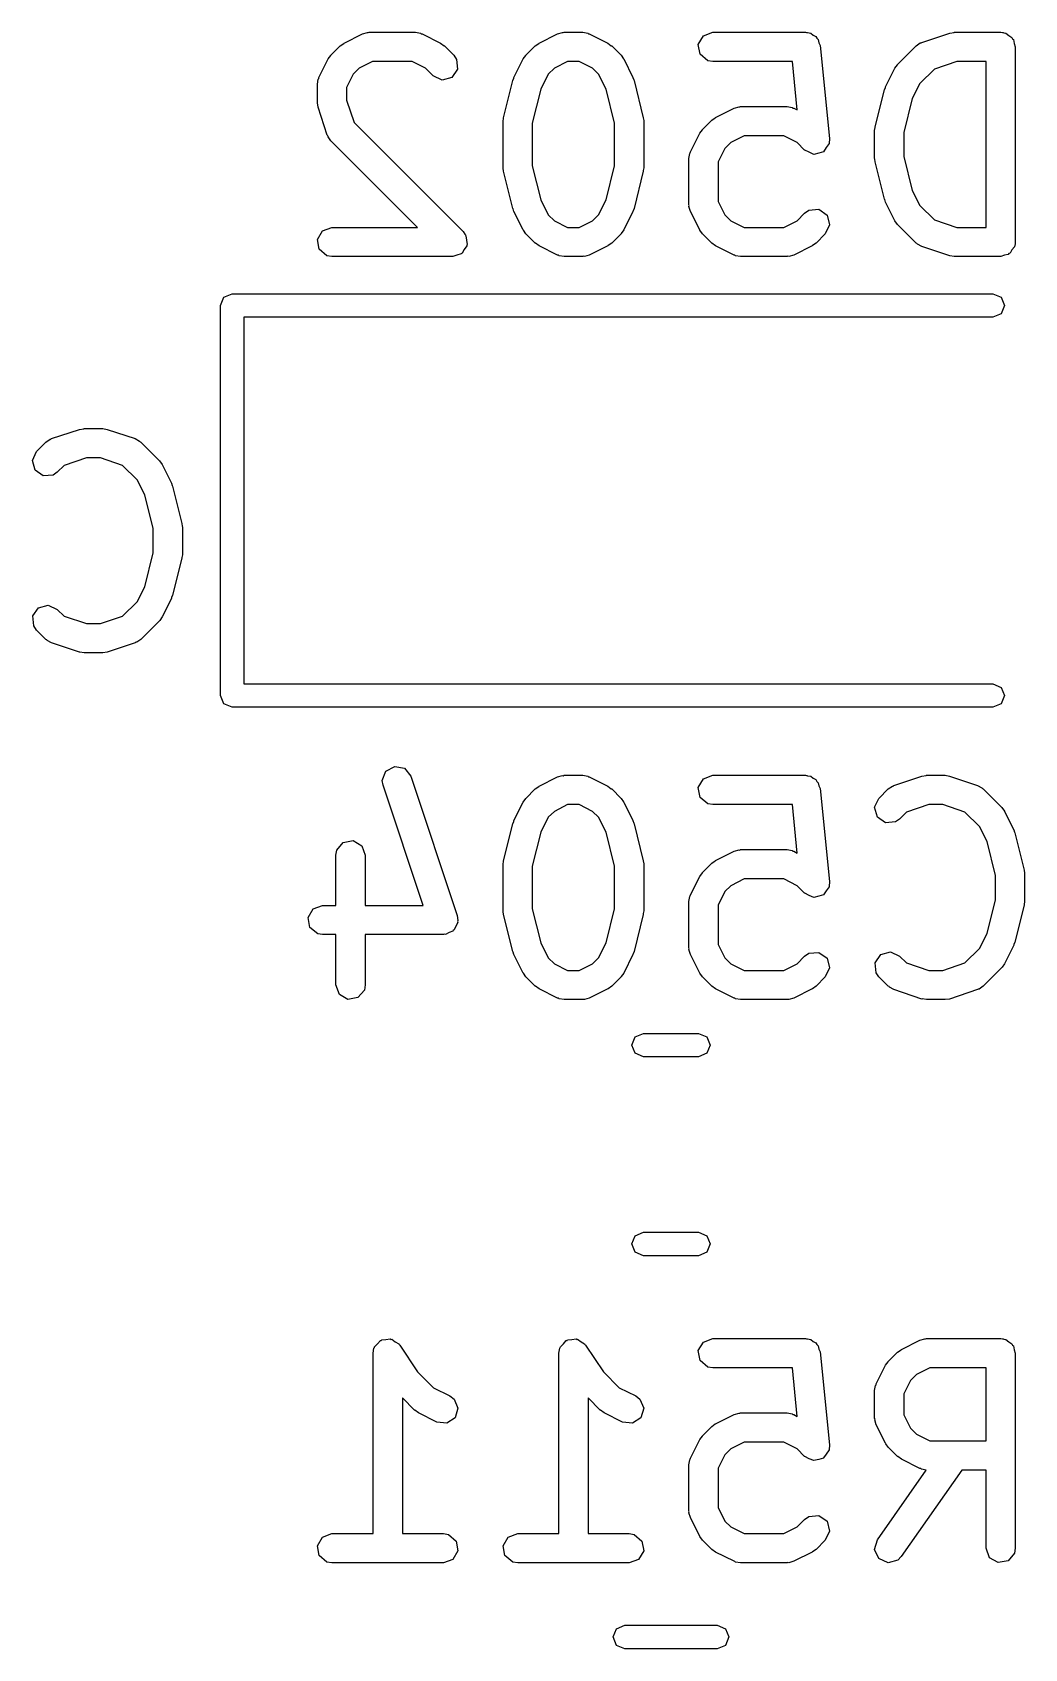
# Model space of a CAD drawing. Extents: x 109 to 192, y -153 to -42.
# Drawn here: x 146.84 to 151.93, y -105.96 to -97.68 of the extents above; entities that cross this region are included whole.
import ezdxf

# ---------------------------------------------------------------- set-up
doc = ezdxf.new("R2010")
doc.units = 0
doc.layers.add('BLACK', color=7, linetype='CONTINUOUS')

msp = doc.modelspace()

# ---------------------------------------------------------------- linework, layer by layer
at = {"layer": 'BLACK', "linetype": 'CONTINUOUS'}
for p, q in [((148.438, -97.7309), (148.533, -97.6833)), ((148.533, -97.6833), (148.558, -97.6759)), ((148.558, -97.6759), (148.562, -97.6769)), ((148.562, -97.6769), (148.566, -97.6754)), ((148.566, -97.6754), (148.804, -97.6754)), ((148.804, -97.6754), (148.83, -97.6799)), ((148.83, -97.6799), (148.834, -97.6828)), ((148.834, -97.6828), (148.838, -97.6833)), ((148.838, -97.6833), (148.933, -97.7309)), ((149.438, -97.7309), (149.533, -97.6833)), ((149.533, -97.6833), (149.558, -97.6759)), ((149.558, -97.6759), (149.562, -97.6769)), ((149.562, -97.6769), (149.566, -97.6754)), ((149.566, -97.6754), (149.662, -97.6754)), ((149.662, -97.6754), (149.687, -97.6799)), ((149.687, -97.6799), (149.691, -97.6828)), ((149.691, -97.6828), (149.695, -97.6833)), ((149.695, -97.6833), (149.79, -97.7309)), ((150.254, -97.7374), (150.28, -97.6929)), ((150.28, -97.6929), (150.328, -97.6754)), ((150.328, -97.6754), (150.804, -97.6754)), ((150.804, -97.6754), (150.808, -97.6761)), ((150.808, -97.6761), (150.81, -97.6756)), ((150.81, -97.6756), (150.813, -97.6769)), ((150.813, -97.6769), (150.83, -97.6799)), ((150.83, -97.6799), (150.842, -97.6901)), ((150.842, -97.6901), (150.857, -97.6967)), ((150.857, -97.6967), (150.861, -97.7061)), ((150.861, -97.7061), (150.869, -97.7129)), ((151.4, -97.7268), (151.543, -97.6792)), ((151.543, -97.6792), (151.565, -97.6759)), ((151.565, -97.6759), (151.566, -97.6754)), ((151.566, -97.6754), (151.804, -97.6754)), ((151.804, -97.6754), (151.814, -97.6771)), ((151.814, -97.6771), (151.817, -97.6765)), ((151.817, -97.6765), (151.82, -97.6782)), ((151.82, -97.6782), (151.83, -97.6799)), ((151.83, -97.6799), (151.845, -97.6924)), ((151.845, -97.6924), (151.862, -97.7022)), ((151.862, -97.7022), (151.864, -97.7085)), ((151.864, -97.7085), (151.869, -97.7129)), ((148.37, -97.7926), (148.418, -97.745)), ((148.37, -97.7941), (148.37, -97.7926)), ((148.418, -97.745), (148.436, -97.7321)), ((148.436, -97.7321), (148.438, -97.7309)), ((148.933, -97.7309), (148.951, -97.7443)), ((148.951, -97.7443), (148.953, -97.745)), ((148.953, -97.745), (149, -97.7926)), ((149, -97.7926), (149.015, -97.8139)), ((149.37, -97.7926), (149.418, -97.745)), ((149.37, -97.7941), (149.37, -97.7926)), ((149.418, -97.745), (149.436, -97.7321)), ((149.436, -97.7321), (149.438, -97.7309)), ((149.79, -97.7309), (149.808, -97.7443)), ((149.808, -97.7443), (149.81, -97.745)), ((149.81, -97.745), (149.858, -97.7926)), ((149.858, -97.7926), (149.87, -97.811)), ((150.263, -97.7879), (150.254, -97.7374)), ((150.303, -97.8209), (150.263, -97.7879)), ((150.869, -97.7129), (150.872, -97.7286)), ((150.872, -97.7286), (150.879, -97.7429)), ((150.879, -97.7429), (150.927, -98.2191)), ((151.275, -97.8402), (151.37, -97.745)), ((151.37, -97.745), (151.392, -97.73)), ((151.392, -97.73), (151.396, -97.7296)), ((151.396, -97.7296), (151.4, -97.7268)), ((151.869, -97.7129), (151.873, -97.7321)), ((151.873, -97.7321), (151.879, -97.7504)), ((151.879, -97.7504), (151.879, -98.7504)), ((148.309, -97.9073), (148.356, -97.8121)), ((148.356, -97.8121), (148.37, -97.7941)), ((148.516, -97.8596), (148.485, -97.89)), ((148.584, -97.8254), (148.516, -97.8596)), ((148.787, -97.8254), (148.584, -97.8254)), ((148.855, -97.8596), (148.787, -97.8254)), ((148.894, -97.8987), (148.855, -97.8596)), ((149.02, -97.865), (148.99, -97.9071)), ((149.015, -97.8139), (149.02, -97.865)), ((149.309, -97.9073), (149.356, -97.8121)), ((149.356, -97.8121), (149.37, -97.7941)), ((149.516, -97.8596), (149.485, -97.89)), ((149.584, -97.8254), (149.516, -97.8596)), ((149.644, -97.8254), (149.584, -97.8254)), ((149.712, -97.8596), (149.644, -97.8254)), ((149.743, -97.89), (149.712, -97.8596)), ((149.87, -97.811), (149.872, -97.8121)), ((149.872, -97.8121), (149.919, -97.9073)), ((150.328, -97.8254), (150.303, -97.8209)), ((150.737, -97.8254), (150.328, -97.8254)), ((150.761, -98.0736), (150.737, -97.8254)), ((151.214, -97.9549), (151.261, -97.8597)), ((151.261, -97.8597), (151.275, -97.8417)), ((151.275, -97.8417), (151.275, -97.8402)), ((151.464, -97.8636), (151.39, -97.9377)), ((151.579, -97.8254), (151.464, -97.8636)), ((151.729, -97.8254), (151.579, -97.8254)), ((151.729, -98.6754), (151.729, -97.8254)), ((148.301, -97.9409), (148.305, -97.9152)), ((148.301, -98.0361), (148.301, -97.9409)), ((148.305, -97.9152), (148.308, -97.9118)), ((148.308, -97.9118), (148.309, -97.9073)), ((148.485, -97.89), (148.451, -97.9586)), ((148.451, -97.9586), (148.451, -98.0239)), ((148.941, -97.9203), (148.894, -97.8987)), ((148.99, -97.9071), (148.941, -97.9203)), ((149.256, -98.1131), (149.303, -97.9227)), ((149.303, -97.9227), (149.308, -97.9108)), ((149.308, -97.9108), (149.309, -97.9073)), ((149.485, -97.89), (149.447, -97.967)), ((149.781, -97.967), (149.743, -97.89)), ((149.919, -97.9073), (149.923, -97.9197)), ((149.923, -97.9197), (149.925, -97.9227)), ((149.925, -97.9227), (149.972, -98.1131)), ((151.208, -97.9703), (151.213, -97.9585)), ((151.213, -97.9585), (151.214, -97.9549)), ((151.39, -97.9377), (151.351, -98.0147)), ((148.301, -98.0376), (148.301, -98.0361)), ((148.305, -98.0598), (148.301, -98.0376)), ((148.451, -98.0239), (148.489, -98.1384)), ((149.447, -97.967), (149.403, -98.1406)), ((149.825, -98.1406), (149.781, -97.967)), ((151.16, -98.1608), (151.208, -97.9703)), ((151.351, -98.0147), (151.308, -98.1882)), ((148.352, -98.2027), (148.305, -98.0598)), ((149.253, -98.1313), (149.256, -98.1166)), ((149.256, -98.1166), (149.256, -98.1131)), ((149.972, -98.1131), (149.974, -98.1281)), ((150.323, -98.1259), (150.341, -98.1131)), ((150.341, -98.1131), (150.342, -98.1119)), ((150.342, -98.1119), (150.438, -98.0643)), ((150.438, -98.0643), (150.463, -98.0568)), ((150.463, -98.0568), (150.467, -98.0579)), ((150.467, -98.0579), (150.471, -98.0563)), ((150.471, -98.0563), (150.709, -98.0563)), ((150.709, -98.0563), (150.735, -98.0609)), ((150.735, -98.0609), (150.738, -98.0637)), ((150.738, -98.0637), (150.743, -98.0643)), ((150.743, -98.0643), (150.761, -98.0736)), ((148.355, -98.2062), (148.352, -98.2027)), ((148.356, -98.2106), (148.355, -98.2062)), ((148.489, -98.1384), (149.048, -98.6973)), ((149.253, -98.3694), (149.253, -98.1313)), ((149.403, -98.1406), (149.403, -98.3602)), ((149.825, -98.3602), (149.825, -98.1406)), ((149.974, -98.1281), (149.975, -98.1313)), ((149.975, -98.1313), (149.975, -98.3694)), ((150.214, -98.2883), (150.261, -98.193)), ((150.261, -98.193), (150.275, -98.175)), ((150.275, -98.1735), (150.323, -98.1259)), ((150.275, -98.175), (150.275, -98.1735)), ((150.489, -98.2063), (150.42, -98.2406)), ((150.692, -98.2063), (150.489, -98.2063)), ((150.76, -98.2406), (150.692, -98.2063)), ((151.158, -98.179), (151.161, -98.1642)), ((151.158, -98.3218), (151.158, -98.179)), ((151.161, -98.1642), (151.16, -98.1608)), ((151.308, -98.1882), (151.308, -98.3126)), ((148.37, -98.232), (148.356, -98.2106)), ((148.814, -98.6754), (148.37, -98.232)), ((150.213, -98.2927), (150.214, -98.2883)), ((150.39, -98.271), (150.356, -98.3395)), ((150.42, -98.2406), (150.39, -98.271)), ((150.799, -98.2796), (150.76, -98.2406)), ((150.8, -98.2798), (150.799, -98.2796)), ((150.8, -98.2803), (150.8, -98.2798)), ((150.823, -98.2906), (150.8, -98.2803)), ((150.846, -98.3013), (150.823, -98.2906)), ((150.895, -98.288), (150.871, -98.2945)), ((150.896, -98.2875), (150.895, -98.2876)), ((150.895, -98.2876), (150.895, -98.288)), ((150.91, -98.2666), (150.896, -98.2875)), ((150.925, -98.246), (150.91, -98.2666)), ((150.925, -98.2451), (150.924, -98.2455)), ((150.924, -98.2455), (150.925, -98.246)), ((150.927, -98.2191), (150.925, -98.2451)), ((149.254, -98.3727), (149.253, -98.3694)), ((149.256, -98.3876), (149.254, -98.3727)), ((149.403, -98.3602), (149.447, -98.5337)), ((149.781, -98.5337), (149.825, -98.3602)), ((149.975, -98.3694), (149.972, -98.3842)), ((150.206, -98.3218), (150.21, -98.2962)), ((150.206, -98.5599), (150.206, -98.3218)), ((150.21, -98.2962), (150.213, -98.2927)), ((150.356, -98.3395), (150.356, -98.5422)), ((150.871, -98.2945), (150.846, -98.3014)), ((150.846, -98.3014), (150.846, -98.3012)), ((150.846, -98.3012), (150.846, -98.3013)), ((151.159, -98.3251), (151.158, -98.3218)), ((151.16, -98.34), (151.159, -98.3251)), ((151.208, -98.5305), (151.16, -98.34)), ((151.308, -98.3126), (151.351, -98.4861)), ((149.303, -98.5781), (149.256, -98.3876)), ((149.972, -98.3876), (149.925, -98.5781)), ((149.972, -98.3842), (149.972, -98.3876)), ((149.447, -98.5337), (149.485, -98.6107)), ((149.743, -98.6107), (149.781, -98.5337)), ((151.21, -98.5334), (151.208, -98.5305)), ((151.214, -98.5458), (151.21, -98.5334)), ((151.351, -98.4861), (151.39, -98.5631)), ((149.305, -98.581), (149.303, -98.5781)), ((149.309, -98.5934), (149.305, -98.581)), ((149.356, -98.6887), (149.309, -98.5934)), ((149.485, -98.6107), (149.516, -98.6411)), ((149.712, -98.6411), (149.743, -98.6107)), ((149.919, -98.5934), (149.872, -98.6887)), ((149.92, -98.5899), (149.919, -98.5934)), ((149.925, -98.5781), (149.92, -98.5899)), ((150.207, -98.5641), (150.206, -98.5599)), ((150.206, -98.5685), (150.207, -98.5641)), ((150.214, -98.5934), (150.206, -98.5685)), ((150.261, -98.6887), (150.214, -98.5934)), ((150.356, -98.5422), (150.39, -98.6107)), ((150.39, -98.6107), (150.42, -98.6411)), ((150.76, -98.6411), (150.799, -98.6021)), ((150.799, -98.6021), (150.82, -98.5872)), ((150.82, -98.5872), (150.872, -98.5827)), ((150.872, -98.5827), (150.914, -98.6121)), ((150.914, -98.6121), (150.927, -98.6617)), ((151.261, -98.6411), (151.214, -98.5458)), ((151.39, -98.5631), (151.464, -98.6372)), ((148.302, -98.7374), (148.328, -98.6929)), ((148.328, -98.6929), (148.376, -98.6754)), ((148.376, -98.6754), (148.814, -98.6754)), ((149.048, -98.6973), (149.057, -98.7108)), ((149.358, -98.6898), (149.356, -98.6887)), ((149.37, -98.7082), (149.358, -98.6898)), ((149.516, -98.6411), (149.584, -98.6754)), ((149.584, -98.6754), (149.644, -98.6754)), ((149.644, -98.6754), (149.712, -98.6411)), ((149.872, -98.6887), (149.858, -98.7067)), ((150.262, -98.6898), (150.261, -98.6887)), ((150.275, -98.7082), (150.262, -98.6898)), ((150.42, -98.6411), (150.489, -98.6754)), ((150.489, -98.6754), (150.692, -98.6754)), ((150.692, -98.6754), (150.76, -98.6411)), ((150.927, -98.6617), (150.905, -98.7082)), ((151.262, -98.6422), (151.261, -98.6411)), ((151.275, -98.6606), (151.262, -98.6422)), ((151.37, -98.7558), (151.275, -98.6606)), ((151.464, -98.6372), (151.579, -98.6754)), ((151.579, -98.6754), (151.729, -98.6754)), ((148.311, -98.7879), (148.302, -98.7374)), ((148.35, -98.8209), (148.311, -98.7879)), ((149.067, -98.7698), (149.054, -98.7883)), ((149.057, -98.7108), (149.06, -98.7129)), ((149.06, -98.7129), (149.06, -98.7149)), ((149.06, -98.7149), (149.063, -98.7187)), ((149.063, -98.7187), (149.065, -98.7412)), ((149.065, -98.7412), (149.069, -98.7634)), ((149.069, -98.7634), (149.067, -98.7664)), ((149.067, -98.7664), (149.067, -98.7698)), ((149.418, -98.7558), (149.37, -98.7082)), ((149.42, -98.7565), (149.418, -98.7558)), ((149.438, -98.7698), (149.42, -98.7565)), ((149.533, -98.8175), (149.438, -98.7698)), ((149.79, -98.7698), (149.695, -98.8175)), ((149.792, -98.7687), (149.79, -98.7698)), ((149.81, -98.7558), (149.792, -98.7687)), ((149.858, -98.7082), (149.81, -98.7558)), ((149.858, -98.7067), (149.858, -98.7082)), ((150.323, -98.7558), (150.275, -98.7082)), ((150.324, -98.7565), (150.323, -98.7558)), ((150.342, -98.7698), (150.324, -98.7565)), ((150.438, -98.8175), (150.342, -98.7698)), ((150.838, -98.7698), (150.743, -98.8175)), ((150.839, -98.7687), (150.838, -98.7698)), ((150.858, -98.7558), (150.839, -98.7687)), ((150.905, -98.7082), (150.858, -98.7558)), ((151.375, -98.7577), (151.37, -98.7558)), ((151.377, -98.7615), (151.375, -98.7577)), ((151.4, -98.7739), (151.377, -98.7615)), ((151.543, -98.8215), (151.4, -98.7739)), ((151.875, -98.776), (151.862, -98.791)), ((151.877, -98.7663), (151.875, -98.776)), ((151.878, -98.7634), (151.877, -98.7663)), ((151.879, -98.7504), (151.878, -98.7601)), ((151.878, -98.7601), (151.878, -98.7634)), ((148.376, -98.8254), (148.35, -98.8209)), ((148.995, -98.8254), (148.376, -98.8254)), ((149.016, -98.8177), (148.995, -98.8254)), ((149.038, -98.8118), (149.016, -98.8177)), ((149.04, -98.809), (149.038, -98.8118)), ((149.043, -98.8078), (149.04, -98.809)), ((149.054, -98.7883), (149.043, -98.8078)), ((149.537, -98.818), (149.533, -98.8175)), ((149.541, -98.8209), (149.537, -98.818)), ((149.566, -98.8254), (149.541, -98.8209)), ((149.662, -98.8254), (149.566, -98.8254)), ((149.666, -98.8238), (149.662, -98.8254)), ((149.67, -98.8249), (149.666, -98.8238)), ((149.695, -98.8175), (149.67, -98.8249)), ((150.442, -98.818), (150.438, -98.8175)), ((150.445, -98.8209), (150.442, -98.818)), ((150.471, -98.8254), (150.445, -98.8209)), ((150.709, -98.8254), (150.471, -98.8254)), ((150.713, -98.8238), (150.709, -98.8254)), ((150.718, -98.8249), (150.713, -98.8238)), ((150.743, -98.8175), (150.718, -98.8249)), ((151.544, -98.8215), (151.543, -98.8215)), ((151.566, -98.8254), (151.544, -98.8215)), ((151.804, -98.8254), (151.566, -98.8254)), ((151.823, -98.8187), (151.804, -98.8254)), ((151.842, -98.8153), (151.823, -98.8187)), ((151.846, -98.8101), (151.842, -98.8153)), ((151.853, -98.8078), (151.846, -98.8101)), ((151.862, -98.791), (151.853, -98.8078)), ((147.804, -99.076), (147.822, -99.0336)), ((147.822, -99.0336), (147.864, -99.016)), ((147.864, -99.016), (151.764, -99.016)), ((151.764, -99.016), (151.806, -99.0336)), ((151.806, -99.0336), (151.824, -99.076)), ((147.804, -101.076), (147.804, -99.076)), ((151.806, -99.1184), (151.764, -99.136)), ((151.824, -99.076), (151.806, -99.1184)), ((151.764, -99.136), (147.924, -99.136)), ((147.924, -99.136), (147.924, -101.016)), ((146.862, -99.8246), (146.91, -99.777)), ((146.91, -99.777), (146.931, -99.762)), ((146.931, -99.762), (146.935, -99.7616)), ((146.935, -99.7616), (146.939, -99.7588)), ((146.939, -99.7588), (147.082, -99.7112)), ((147.082, -99.7112), (147.104, -99.7079)), ((147.104, -99.7079), (147.106, -99.7074)), ((147.106, -99.7074), (147.201, -99.7074)), ((147.201, -99.7074), (147.223, -99.7113)), ((147.223, -99.7113), (147.224, -99.7112)), ((147.224, -99.7112), (147.367, -99.7588)), ((147.367, -99.7588), (147.39, -99.7713)), ((147.39, -99.7713), (147.393, -99.7751)), ((147.393, -99.7751), (147.397, -99.777)), ((147.397, -99.777), (147.492, -99.8722)), ((146.84, -99.8711), (146.862, -99.8246)), ((147.118, -99.8574), (147.003, -99.8956)), ((147.189, -99.8574), (147.118, -99.8574)), ((147.303, -99.8956), (147.189, -99.8574)), ((146.854, -99.9206), (146.84, -99.8711)), ((146.896, -99.9501), (146.854, -99.9206)), ((146.947, -99.9456), (146.896, -99.9501)), ((146.968, -99.9307), (146.947, -99.9456)), ((147.003, -99.8956), (146.968, -99.9307)), ((147.377, -99.9697), (147.303, -99.8956)), ((147.492, -99.8722), (147.505, -99.8906)), ((147.505, -99.8906), (147.506, -99.8917)), ((147.506, -99.8917), (147.554, -99.9869)), ((147.416, -100.047), (147.377, -99.9697)), ((147.554, -99.9869), (147.557, -99.9993)), ((147.557, -99.9993), (147.559, -100.002)), ((147.559, -100.002), (147.607, -100.193)), ((147.459, -100.22), (147.416, -100.047)), ((147.607, -100.193), (147.608, -100.208)), ((147.459, -100.345), (147.459, -100.22)), ((147.608, -100.208), (147.609, -100.211)), ((147.609, -100.211), (147.609, -100.354)), ((147.416, -100.518), (147.459, -100.345)), ((147.609, -100.354), (147.606, -100.369)), ((147.607, -100.372), (147.559, -100.562)), ((147.606, -100.369), (147.607, -100.372)), ((147.377, -100.595), (147.416, -100.518)), ((147.303, -100.669), (147.377, -100.595)), ((147.554, -100.578), (147.506, -100.673)), ((147.559, -100.562), (147.554, -100.574)), ((147.554, -100.574), (147.554, -100.578)), ((146.843, -100.668), (146.872, -100.626)), ((146.847, -100.719), (146.843, -100.668)), ((146.872, -100.626), (146.922, -100.612)), ((146.922, -100.612), (146.968, -100.634)), ((146.968, -100.634), (147.003, -100.669)), ((147.003, -100.669), (147.118, -100.707)), ((147.189, -100.707), (147.303, -100.669)), ((147.492, -100.693), (147.397, -100.788)), ((147.493, -100.691), (147.492, -100.693)), ((147.506, -100.673), (147.493, -100.691)), ((146.862, -100.74), (146.847, -100.719)), ((146.91, -100.788), (146.862, -100.74)), ((147.118, -100.707), (147.189, -100.707)), ((146.914, -100.79), (146.91, -100.788)), ((146.916, -100.794), (146.914, -100.79)), ((146.939, -100.806), (146.916, -100.794)), ((147.082, -100.854), (146.939, -100.806)), ((147.083, -100.853), (147.082, -100.854)), ((147.106, -100.857), (147.083, -100.853)), ((147.201, -100.857), (147.106, -100.857)), ((147.202, -100.857), (147.201, -100.857)), ((147.224, -100.854), (147.202, -100.857)), ((147.367, -100.806), (147.224, -100.854)), ((147.371, -100.803), (147.367, -100.806)), ((147.375, -100.803), (147.371, -100.803)), ((147.397, -100.788), (147.375, -100.803)), ((147.924, -101.016), (151.764, -101.016)), ((151.764, -101.016), (151.806, -101.034)), ((147.822, -101.118), (147.804, -101.076)), ((151.806, -101.034), (151.824, -101.076)), ((151.824, -101.076), (151.806, -101.118)), ((147.864, -101.136), (147.822, -101.118)), ((151.764, -101.136), (147.864, -101.136)), ((151.806, -101.118), (151.764, -101.136)), ((148.653, -101.463), (148.698, -101.439)), ((148.698, -101.439), (148.748, -101.449)), ((148.634, -101.511), (148.653, -101.463)), ((148.638, -101.536), (148.634, -101.511)), ((148.748, -101.449), (148.78, -101.489)), ((148.78, -101.489), (149.018, -102.203)), ((149.438, -101.541), (149.533, -101.493)), ((149.533, -101.493), (149.558, -101.486)), ((149.558, -101.486), (149.562, -101.487)), ((149.562, -101.487), (149.566, -101.485)), ((149.566, -101.485), (149.662, -101.485)), ((149.662, -101.485), (149.687, -101.49)), ((149.687, -101.49), (149.691, -101.493)), ((149.691, -101.493), (149.695, -101.493)), ((149.695, -101.493), (149.79, -101.541)), ((150.254, -101.547), (150.28, -101.503)), ((150.28, -101.503), (150.328, -101.485)), ((150.328, -101.485), (150.804, -101.485)), ((150.804, -101.485), (150.808, -101.486)), ((150.808, -101.486), (150.81, -101.486)), ((150.81, -101.486), (150.813, -101.487)), ((150.813, -101.487), (150.83, -101.49)), ((150.83, -101.49), (150.842, -101.5)), ((150.842, -101.5), (150.857, -101.507)), ((150.857, -101.507), (150.861, -101.516)), ((150.861, -101.516), (150.869, -101.523)), ((150.869, -101.523), (150.872, -101.539)), ((151.257, -101.537), (151.4, -101.489)), ((151.4, -101.489), (151.422, -101.486)), ((151.422, -101.486), (151.424, -101.485)), ((151.424, -101.485), (151.519, -101.485)), ((151.519, -101.485), (151.541, -101.489)), ((151.541, -101.489), (151.542, -101.489)), ((151.542, -101.489), (151.685, -101.537)), ((148.843, -102.152), (148.638, -101.536)), ((149.356, -101.622), (149.37, -101.604)), ((149.37, -101.603), (149.418, -101.555)), ((149.37, -101.604), (149.37, -101.603)), ((149.418, -101.555), (149.436, -101.542)), ((149.436, -101.542), (149.438, -101.541)), ((149.79, -101.541), (149.808, -101.554)), ((149.808, -101.554), (149.81, -101.555)), ((149.81, -101.555), (149.858, -101.603)), ((149.858, -101.603), (149.87, -101.621)), ((150.263, -101.598), (150.254, -101.547)), ((150.303, -101.631), (150.263, -101.598)), ((150.872, -101.539), (150.879, -101.553)), ((150.879, -101.553), (150.927, -102.029)), ((151.158, -101.649), (151.18, -101.603)), ((151.18, -101.603), (151.228, -101.555)), ((151.228, -101.555), (151.249, -101.54)), ((151.249, -101.54), (151.253, -101.54)), ((151.253, -101.54), (151.257, -101.537)), ((151.685, -101.537), (151.708, -101.549)), ((151.708, -101.549), (151.711, -101.553)), ((151.711, -101.553), (151.715, -101.555)), ((151.715, -101.555), (151.81, -101.65)), ((149.309, -101.717), (149.356, -101.622)), ((149.516, -101.67), (149.485, -101.7)), ((149.584, -101.635), (149.516, -101.67)), ((149.644, -101.635), (149.584, -101.635)), ((149.712, -101.67), (149.644, -101.635)), ((149.743, -101.7), (149.712, -101.67)), ((149.87, -101.621), (149.872, -101.622)), ((149.872, -101.622), (149.919, -101.717)), ((150.328, -101.635), (150.303, -101.631)), ((150.737, -101.635), (150.328, -101.635)), ((150.761, -101.884), (150.737, -101.635)), ((151.172, -101.699), (151.158, -101.649)), ((151.321, -101.674), (151.286, -101.709)), ((151.436, -101.635), (151.321, -101.674)), ((151.507, -101.635), (151.436, -101.635)), ((151.621, -101.674), (151.507, -101.635)), ((151.695, -101.748), (151.621, -101.674)), ((151.81, -101.65), (151.823, -101.669)), ((151.823, -101.669), (151.824, -101.67)), ((151.824, -101.67), (151.872, -101.765)), ((149.256, -101.923), (149.303, -101.733)), ((149.303, -101.733), (149.308, -101.721)), ((149.308, -101.721), (149.309, -101.717)), ((149.485, -101.7), (149.447, -101.777)), ((149.781, -101.777), (149.743, -101.7)), ((149.919, -101.717), (149.923, -101.73)), ((149.923, -101.73), (149.925, -101.733)), ((149.925, -101.733), (149.972, -101.923)), ((151.214, -101.728), (151.172, -101.699)), ((151.265, -101.724), (151.214, -101.728)), ((151.286, -101.709), (151.265, -101.724)), ((151.734, -101.825), (151.695, -101.748)), ((151.872, -101.765), (151.875, -101.777)), ((148.401, -101.868), (148.434, -101.829)), ((148.434, -101.829), (148.484, -101.82)), ((148.484, -101.82), (148.529, -101.846)), ((148.529, -101.846), (148.546, -101.894)), ((149.447, -101.777), (149.403, -101.951)), ((149.825, -101.951), (149.781, -101.777)), ((151.777, -101.998), (151.734, -101.825)), ((151.875, -101.777), (151.877, -101.78)), ((151.877, -101.78), (151.925, -101.971)), ((148.396, -101.894), (148.401, -101.868)), ((148.396, -102.152), (148.396, -101.894)), ((148.546, -101.894), (148.546, -102.152)), ((149.253, -101.941), (149.256, -101.927)), ((149.256, -101.927), (149.256, -101.923)), ((149.972, -101.923), (149.974, -101.938)), ((150.275, -101.984), (150.323, -101.936)), ((150.323, -101.936), (150.341, -101.923)), ((150.341, -101.923), (150.342, -101.922)), ((150.342, -101.922), (150.438, -101.874)), ((150.438, -101.874), (150.463, -101.867)), ((150.463, -101.867), (150.467, -101.868)), ((150.467, -101.868), (150.471, -101.866)), ((150.471, -101.866), (150.709, -101.866)), ((150.709, -101.866), (150.735, -101.871)), ((150.735, -101.871), (150.738, -101.874)), ((150.738, -101.874), (150.743, -101.874)), ((150.743, -101.874), (150.761, -101.884)), ((149.253, -102.179), (149.253, -101.941)), ((149.403, -101.951), (149.403, -102.17)), ((149.825, -102.17), (149.825, -101.951)), ((149.974, -101.938), (149.975, -101.941)), ((149.975, -101.941), (149.975, -102.179)), ((150.214, -102.098), (150.261, -102.003)), ((150.261, -102.003), (150.275, -101.985)), ((150.275, -101.985), (150.275, -101.984)), ((150.489, -102.016), (150.42, -102.051)), ((150.692, -102.016), (150.489, -102.016)), ((150.76, -102.051), (150.692, -102.016)), ((151.777, -102.123), (151.777, -101.998)), ((151.925, -101.971), (151.926, -101.986)), ((151.926, -101.986), (151.927, -101.989)), ((151.927, -101.989), (151.927, -102.132)), ((150.21, -102.106), (150.213, -102.103)), ((150.213, -102.103), (150.214, -102.098)), ((150.39, -102.081), (150.356, -102.15)), ((150.42, -102.051), (150.39, -102.081)), ((150.799, -102.09), (150.76, -102.051)), ((150.8, -102.09), (150.799, -102.09)), ((150.823, -102.101), (150.8, -102.09)), ((150.8, -102.09), (150.8, -102.09)), ((150.846, -102.111), (150.823, -102.101)), ((150.895, -102.098), (150.871, -102.105)), ((150.896, -102.097), (150.895, -102.098)), ((150.895, -102.098), (150.895, -102.098)), ((150.91, -102.077), (150.896, -102.097)), ((150.925, -102.056), (150.91, -102.077)), ((150.925, -102.055), (150.924, -102.055)), ((150.924, -102.055), (150.925, -102.056)), ((150.927, -102.029), (150.925, -102.055)), ((148.254, -102.214), (148.28, -102.17)), ((148.28, -102.17), (148.328, -102.152)), ((148.328, -102.152), (148.396, -102.152)), ((148.546, -102.152), (148.843, -102.152)), ((149.254, -102.183), (149.253, -102.179)), ((149.256, -102.198), (149.254, -102.183)), ((149.403, -102.17), (149.447, -102.344)), ((149.781, -102.344), (149.825, -102.17)), ((149.975, -102.179), (149.972, -102.194)), ((150.206, -102.132), (150.21, -102.106)), ((150.206, -102.37), (150.206, -102.132)), ((150.356, -102.15), (150.356, -102.352)), ((150.871, -102.105), (150.846, -102.111)), ((150.846, -102.111), (150.846, -102.111)), ((150.846, -102.111), (150.846, -102.111)), ((151.734, -102.296), (151.777, -102.123)), ((151.925, -102.15), (151.877, -102.34)), ((151.927, -102.132), (151.924, -102.147)), ((151.924, -102.147), (151.925, -102.15)), ((148.263, -102.265), (148.254, -102.214)), ((148.303, -102.298), (148.263, -102.265)), ((149.011, -102.258), (149.003, -102.277)), ((149.021, -102.24), (149.011, -102.258)), ((149.018, -102.203), (149.022, -102.229)), ((149.022, -102.229), (149.02, -102.234)), ((149.02, -102.234), (149.021, -102.24)), ((149.303, -102.388), (149.256, -102.198)), ((149.972, -102.198), (149.925, -102.388)), ((149.972, -102.194), (149.972, -102.198)), ((148.328, -102.302), (148.303, -102.298)), ((148.396, -102.302), (148.328, -102.302)), ((148.396, -102.56), (148.396, -102.302)), ((148.947, -102.302), (148.546, -102.302)), ((148.546, -102.302), (148.546, -102.56)), ((148.953, -102.3), (148.947, -102.302)), ((148.958, -102.301), (148.953, -102.3)), ((148.976, -102.291), (148.958, -102.301)), ((148.996, -102.284), (148.976, -102.291)), ((148.998, -102.28), (148.996, -102.284)), ((149.003, -102.277), (148.998, -102.28)), ((149.447, -102.344), (149.485, -102.421)), ((149.743, -102.421), (149.781, -102.344)), ((151.695, -102.373), (151.734, -102.296)), ((151.877, -102.34), (151.872, -102.352)), ((149.305, -102.391), (149.303, -102.388)), ((149.309, -102.403), (149.305, -102.391)), ((149.356, -102.499), (149.309, -102.403)), ((149.485, -102.421), (149.516, -102.451)), ((149.712, -102.451), (149.743, -102.421)), ((149.919, -102.403), (149.872, -102.499)), ((149.92, -102.4), (149.919, -102.403)), ((149.925, -102.388), (149.92, -102.4)), ((150.207, -102.374), (150.206, -102.37)), ((150.206, -102.378), (150.207, -102.374)), ((150.214, -102.403), (150.206, -102.378)), ((150.261, -102.499), (150.214, -102.403)), ((150.356, -102.352), (150.39, -102.421)), ((150.39, -102.421), (150.42, -102.451)), ((150.76, -102.451), (150.799, -102.412)), ((150.799, -102.412), (150.82, -102.397)), ((150.82, -102.397), (150.872, -102.393)), ((150.872, -102.393), (150.914, -102.422)), ((150.914, -102.422), (150.927, -102.472)), ((151.161, -102.446), (151.19, -102.404)), ((151.19, -102.404), (151.24, -102.39)), ((151.24, -102.39), (151.286, -102.412)), ((151.286, -102.412), (151.321, -102.447)), ((151.621, -102.447), (151.695, -102.373)), ((151.872, -102.356), (151.824, -102.451)), ((151.872, -102.352), (151.872, -102.356)), ((149.358, -102.5), (149.356, -102.499)), ((149.37, -102.518), (149.358, -102.5)), ((149.516, -102.451), (149.584, -102.485)), ((149.584, -102.485), (149.644, -102.485)), ((149.644, -102.485), (149.712, -102.451)), ((149.872, -102.499), (149.858, -102.517)), ((149.858, -102.517), (149.858, -102.518)), ((150.262, -102.5), (150.261, -102.499)), ((150.275, -102.518), (150.262, -102.5)), ((150.42, -102.451), (150.489, -102.485)), ((150.489, -102.485), (150.692, -102.485)), ((150.692, -102.485), (150.76, -102.451)), ((150.927, -102.472), (150.905, -102.518)), ((151.165, -102.497), (151.161, -102.446)), ((151.18, -102.518), (151.165, -102.497)), ((151.321, -102.447), (151.436, -102.485)), ((151.436, -102.485), (151.507, -102.485)), ((151.507, -102.485), (151.621, -102.447)), ((151.81, -102.471), (151.715, -102.566)), ((151.811, -102.469), (151.81, -102.471)), ((151.824, -102.451), (151.811, -102.469)), ((148.414, -102.609), (148.396, -102.56)), ((148.542, -102.586), (148.509, -102.625)), ((148.546, -102.56), (148.542, -102.586)), ((149.418, -102.566), (149.37, -102.518)), ((149.42, -102.566), (149.418, -102.566)), ((149.438, -102.58), (149.42, -102.566)), ((149.533, -102.627), (149.438, -102.58)), ((149.79, -102.58), (149.695, -102.627)), ((149.792, -102.579), (149.79, -102.58)), ((149.81, -102.566), (149.792, -102.579)), ((149.858, -102.518), (149.81, -102.566)), ((150.323, -102.566), (150.275, -102.518)), ((150.324, -102.566), (150.323, -102.566)), ((150.342, -102.58), (150.324, -102.566)), ((150.438, -102.627), (150.342, -102.58)), ((150.838, -102.58), (150.743, -102.627)), ((150.839, -102.579), (150.838, -102.58)), ((150.858, -102.566), (150.839, -102.579)), ((150.905, -102.518), (150.858, -102.566)), ((151.228, -102.566), (151.18, -102.518)), ((151.232, -102.568), (151.228, -102.566)), ((151.234, -102.572), (151.232, -102.568)), ((151.257, -102.584), (151.234, -102.572)), ((151.4, -102.632), (151.257, -102.584)), ((151.685, -102.584), (151.542, -102.632)), ((151.689, -102.581), (151.685, -102.584)), ((151.693, -102.581), (151.689, -102.581)), ((151.715, -102.566), (151.693, -102.581)), ((148.458, -102.634), (148.414, -102.609)), ((148.509, -102.625), (148.458, -102.634)), ((149.537, -102.628), (149.533, -102.627)), ((149.541, -102.631), (149.537, -102.628)), ((149.566, -102.635), (149.541, -102.631)), ((149.662, -102.635), (149.566, -102.635)), ((149.666, -102.634), (149.662, -102.635)), ((149.67, -102.635), (149.666, -102.634)), ((149.695, -102.627), (149.67, -102.635)), ((150.442, -102.628), (150.438, -102.627)), ((150.445, -102.631), (150.442, -102.628)), ((150.471, -102.635), (150.445, -102.631)), ((150.709, -102.635), (150.471, -102.635)), ((150.713, -102.634), (150.709, -102.635)), ((150.718, -102.635), (150.713, -102.634)), ((150.743, -102.627), (150.718, -102.635)), ((151.401, -102.631), (151.4, -102.632)), ((151.424, -102.635), (151.401, -102.631)), ((151.519, -102.635), (151.424, -102.635)), ((151.52, -102.635), (151.519, -102.635)), ((151.542, -102.632), (151.52, -102.635)), ((149.913, -102.868), (149.931, -102.826)), ((149.931, -102.826), (149.973, -102.808)), ((149.973, -102.808), (150.255, -102.808)), ((150.255, -102.808), (150.297, -102.826)), ((150.297, -102.826), (150.315, -102.868)), ((149.931, -102.91), (149.913, -102.868)), ((149.973, -102.928), (149.931, -102.91)), ((150.255, -102.928), (149.973, -102.928)), ((150.297, -102.91), (150.255, -102.928)), ((150.315, -102.868), (150.297, -102.91)), ((149.931, -103.846), (149.973, -103.828)), ((149.973, -103.828), (150.255, -103.828)), ((150.255, -103.828), (150.297, -103.846)), ((149.913, -103.888), (149.931, -103.846)), ((149.931, -103.93), (149.913, -103.888)), ((150.297, -103.846), (150.315, -103.888)), ((150.315, -103.888), (150.297, -103.93)), ((149.973, -103.948), (149.931, -103.93)), ((150.255, -103.948), (149.973, -103.948)), ((150.297, -103.93), (150.255, -103.948)), ((148.587, -104.448), (148.591, -104.423)), ((148.591, -104.423), (148.594, -104.419)), ((148.594, -104.415), (148.61, -104.4)), ((148.594, -104.419), (148.594, -104.415)), ((148.61, -104.4), (148.624, -104.383)), ((148.624, -104.383), (148.628, -104.383)), ((148.628, -104.383), (148.631, -104.38)), ((148.631, -104.38), (148.653, -104.378)), ((148.653, -104.378), (148.675, -104.375)), ((148.675, -104.375), (148.678, -104.377)), ((148.678, -104.377), (148.683, -104.376)), ((148.683, -104.376), (148.7, -104.389)), ((148.7, -104.389), (148.719, -104.4)), ((148.719, -104.4), (148.721, -104.404)), ((148.721, -104.404), (148.724, -104.407)), ((148.724, -104.407), (148.815, -104.543)), ((149.539, -104.448), (149.544, -104.423)), ((149.544, -104.423), (149.546, -104.419)), ((149.546, -104.419), (149.547, -104.415)), ((149.547, -104.415), (149.563, -104.4)), ((149.563, -104.4), (149.576, -104.383)), ((149.576, -104.383), (149.581, -104.383)), ((149.581, -104.383), (149.584, -104.38)), ((149.584, -104.38), (149.606, -104.378)), ((149.606, -104.378), (149.627, -104.375)), ((149.627, -104.375), (149.631, -104.377)), ((149.631, -104.377), (149.635, -104.376)), ((149.635, -104.376), (149.653, -104.389)), ((149.653, -104.389), (149.671, -104.4)), ((149.671, -104.4), (149.673, -104.404)), ((149.673, -104.404), (149.676, -104.407)), ((149.676, -104.407), (149.768, -104.543)), ((150.254, -104.435), (150.28, -104.391)), ((150.28, -104.391), (150.328, -104.373)), ((150.328, -104.373), (150.804, -104.373)), ((150.804, -104.373), (150.808, -104.374)), ((150.808, -104.374), (150.81, -104.374)), ((150.81, -104.374), (150.813, -104.375)), ((150.813, -104.375), (150.83, -104.378)), ((150.83, -104.378), (150.842, -104.388)), ((150.842, -104.388), (150.857, -104.395)), ((150.857, -104.395), (150.861, -104.404)), ((150.861, -104.404), (150.869, -104.411)), ((150.869, -104.411), (150.872, -104.427)), ((151.295, -104.429), (151.39, -104.381)), ((151.39, -104.381), (151.415, -104.374)), ((151.415, -104.374), (151.419, -104.375)), ((151.419, -104.375), (151.424, -104.373)), ((151.424, -104.373), (151.804, -104.373)), ((151.804, -104.373), (151.814, -104.375)), ((151.814, -104.375), (151.817, -104.375)), ((151.817, -104.375), (151.82, -104.376)), ((151.82, -104.376), (151.83, -104.378)), ((151.83, -104.378), (151.845, -104.39)), ((151.845, -104.39), (151.862, -104.4)), ((151.862, -104.4), (151.864, -104.407)), ((151.864, -104.407), (151.869, -104.411)), ((151.869, -104.411), (151.873, -104.43)), ((148.587, -105.373), (148.587, -104.448)), ((149.539, -105.373), (149.539, -104.448)), ((150.263, -104.486), (150.254, -104.435)), ((150.303, -104.519), (150.263, -104.486)), ((150.872, -104.427), (150.879, -104.441)), ((150.879, -104.441), (150.927, -104.917)), ((151.214, -104.51), (151.227, -104.492)), ((151.227, -104.492), (151.228, -104.491)), ((151.228, -104.491), (151.275, -104.443)), ((151.275, -104.443), (151.294, -104.43)), ((151.294, -104.43), (151.295, -104.429)), ((151.873, -104.43), (151.879, -104.448)), ((151.879, -104.448), (151.879, -105.448)), ((148.815, -104.543), (148.897, -104.625)), ((149.768, -104.543), (149.849, -104.625)), ((150.328, -104.523), (150.303, -104.519)), ((150.737, -104.523), (150.328, -104.523)), ((150.761, -104.772), (150.737, -104.523)), ((151.166, -104.605), (151.214, -104.51)), ((151.342, -104.588), (151.308, -104.657)), ((151.373, -104.558), (151.342, -104.588)), ((151.441, -104.523), (151.373, -104.558)), ((151.729, -104.523), (151.441, -104.523)), ((151.729, -104.897), (151.729, -104.523)), ((148.897, -104.625), (148.981, -104.667)), ((148.981, -104.667), (149.002, -104.683)), ((149.849, -104.625), (149.933, -104.667)), ((149.933, -104.667), (149.954, -104.683)), ((151.158, -104.639), (151.163, -104.613)), ((151.158, -104.782), (151.158, -104.639)), ((151.163, -104.613), (151.165, -104.61)), ((151.165, -104.61), (151.166, -104.605)), ((151.308, -104.657), (151.308, -104.764)), ((148.799, -104.74), (148.737, -104.677)), ((148.737, -104.677), (148.737, -105.373)), ((148.801, -104.74), (148.799, -104.74)), ((148.819, -104.754), (148.801, -104.74)), ((148.914, -104.801), (148.819, -104.754)), ((149.002, -104.683), (149.022, -104.73)), ((149.022, -104.73), (149.008, -104.779)), ((149.751, -104.74), (149.689, -104.677)), ((149.689, -104.677), (149.689, -105.373)), ((149.753, -104.74), (149.751, -104.74)), ((149.771, -104.754), (149.753, -104.74)), ((149.866, -104.801), (149.771, -104.754)), ((149.954, -104.683), (149.975, -104.73)), ((149.975, -104.73), (149.96, -104.779)), ((150.438, -104.762), (150.463, -104.755)), ((150.463, -104.755), (150.467, -104.756)), ((150.467, -104.756), (150.471, -104.754)), ((150.471, -104.754), (150.709, -104.754)), ((150.709, -104.754), (150.735, -104.759)), ((148.965, -104.807), (148.914, -104.801)), ((149.008, -104.779), (148.965, -104.807)), ((149.917, -104.807), (149.866, -104.801)), ((149.96, -104.779), (149.917, -104.807)), ((150.275, -104.872), (150.323, -104.824)), ((150.323, -104.824), (150.341, -104.811)), ((150.341, -104.811), (150.342, -104.81)), ((150.342, -104.81), (150.438, -104.762)), ((150.735, -104.759), (150.738, -104.762)), ((150.738, -104.762), (150.743, -104.762)), ((150.743, -104.762), (150.761, -104.772)), ((151.16, -104.786), (151.158, -104.782)), ((151.159, -104.79), (151.16, -104.786)), ((151.166, -104.815), (151.159, -104.79)), ((151.214, -104.91), (151.166, -104.815)), ((151.308, -104.764), (151.342, -104.833)), ((151.342, -104.833), (151.373, -104.863)), ((150.214, -104.986), (150.261, -104.891)), ((150.261, -104.891), (150.275, -104.873)), ((150.275, -104.873), (150.275, -104.872)), ((150.489, -104.904), (150.42, -104.939)), ((150.692, -104.904), (150.489, -104.904)), ((150.76, -104.939), (150.692, -104.904)), ((150.927, -104.917), (150.925, -104.943)), ((151.215, -104.912), (151.214, -104.91)), ((151.228, -104.93), (151.215, -104.912)), ((151.373, -104.863), (151.441, -104.897)), ((151.441, -104.897), (151.729, -104.897)), ((150.206, -105.02), (150.21, -104.994)), ((150.21, -104.994), (150.213, -104.991)), ((150.213, -104.991), (150.214, -104.986)), ((150.39, -104.969), (150.356, -105.038)), ((150.42, -104.939), (150.39, -104.969)), ((150.799, -104.978), (150.76, -104.939)), ((150.8, -104.978), (150.799, -104.978)), ((150.823, -104.989), (150.8, -104.978)), ((150.8, -104.978), (150.8, -104.978)), ((150.846, -104.999), (150.823, -104.989)), ((150.871, -104.993), (150.846, -104.999)), ((150.846, -104.999), (150.846, -104.999)), ((150.846, -104.999), (150.846, -104.999)), ((150.895, -104.986), (150.871, -104.993)), ((150.896, -104.985), (150.895, -104.986)), ((150.895, -104.986), (150.895, -104.986)), ((150.91, -104.965), (150.896, -104.985)), ((150.925, -104.944), (150.91, -104.965)), ((150.925, -104.943), (150.924, -104.943)), ((150.924, -104.943), (150.925, -104.944)), ((151.275, -104.978), (151.228, -104.93)), ((151.277, -104.978), (151.275, -104.978)), ((151.295, -104.992), (151.277, -104.978)), ((151.39, -105.039), (151.295, -104.992)), ((150.206, -105.258), (150.206, -105.02)), ((150.356, -105.038), (150.356, -105.24)), ((151.172, -105.405), (151.422, -105.047)), ((151.605, -105.047), (151.294, -105.491)), ((151.394, -105.04), (151.39, -105.039)), ((151.398, -105.043), (151.394, -105.04)), ((151.422, -105.047), (151.398, -105.043)), ((151.729, -105.047), (151.605, -105.047)), ((151.729, -105.448), (151.729, -105.047)), ((150.356, -105.24), (150.39, -105.309)), ((150.207, -105.262), (150.206, -105.258)), ((150.206, -105.266), (150.207, -105.262)), ((150.214, -105.291), (150.206, -105.266)), ((150.261, -105.387), (150.214, -105.291)), ((150.39, -105.309), (150.42, -105.339)), ((150.76, -105.339), (150.799, -105.3)), ((150.799, -105.3), (150.82, -105.285)), ((150.82, -105.285), (150.872, -105.281)), ((150.872, -105.281), (150.914, -105.31)), ((150.914, -105.31), (150.927, -105.36)), ((148.302, -105.435), (148.328, -105.391)), ((148.328, -105.391), (148.376, -105.373)), ((148.376, -105.373), (148.587, -105.373)), ((148.737, -105.373), (148.947, -105.373)), ((148.947, -105.373), (148.973, -105.378)), ((148.973, -105.378), (149.012, -105.411)), ((149.012, -105.411), (149.021, -105.461)), ((149.254, -105.435), (149.28, -105.391)), ((149.28, -105.391), (149.328, -105.373)), ((149.328, -105.373), (149.539, -105.373)), ((149.689, -105.373), (149.9, -105.373)), ((149.9, -105.373), (149.925, -105.378)), ((149.925, -105.378), (149.965, -105.411)), ((149.965, -105.411), (149.974, -105.461)), ((150.262, -105.388), (150.261, -105.387)), ((150.275, -105.406), (150.262, -105.388)), ((150.323, -105.454), (150.275, -105.406)), ((150.42, -105.339), (150.489, -105.373)), ((150.489, -105.373), (150.692, -105.373)), ((150.692, -105.373), (150.76, -105.339)), ((150.905, -105.406), (150.858, -105.454)), ((150.927, -105.36), (150.905, -105.406)), ((151.158, -105.455), (151.172, -105.405)), ((148.311, -105.486), (148.302, -105.435)), ((148.35, -105.519), (148.311, -105.486)), ((149.021, -105.461), (148.996, -105.506)), ((149.263, -105.486), (149.254, -105.435)), ((149.303, -105.519), (149.263, -105.486)), ((149.974, -105.461), (149.948, -105.506)), ((150.324, -105.454), (150.323, -105.454)), ((150.342, -105.468), (150.324, -105.454)), ((150.438, -105.515), (150.342, -105.468)), ((150.838, -105.468), (150.743, -105.515)), ((150.839, -105.467), (150.838, -105.468)), ((150.858, -105.454), (150.839, -105.467)), ((151.18, -105.501), (151.158, -105.455)), ((151.227, -105.523), (151.18, -105.501)), ((151.294, -105.491), (151.276, -105.51)), ((151.747, -105.497), (151.729, -105.448)), ((151.791, -105.522), (151.747, -105.497)), ((151.875, -105.474), (151.842, -105.513)), ((151.879, -105.448), (151.875, -105.474)), ((148.376, -105.523), (148.35, -105.519)), ((148.947, -105.523), (148.376, -105.523)), ((148.996, -105.506), (148.947, -105.523)), ((149.328, -105.523), (149.303, -105.519)), ((149.9, -105.523), (149.328, -105.523)), ((149.948, -105.506), (149.9, -105.523)), ((150.442, -105.516), (150.438, -105.515)), ((150.445, -105.519), (150.442, -105.516)), ((150.471, -105.523), (150.445, -105.519)), ((150.709, -105.523), (150.471, -105.523)), ((150.713, -105.522), (150.709, -105.523)), ((150.718, -105.523), (150.713, -105.522)), ((150.743, -105.515), (150.718, -105.523)), ((151.276, -105.51), (151.227, -105.523)), ((151.842, -105.513), (151.791, -105.522)), ((149.817, -105.903), (149.834, -105.861)), ((149.834, -105.946), (149.817, -105.903)), ((149.834, -105.861), (149.877, -105.843)), ((149.877, -105.843), (150.351, -105.843)), ((150.351, -105.843), (150.394, -105.861)), ((150.394, -105.861), (150.411, -105.903)), ((150.411, -105.903), (150.394, -105.946)), ((149.877, -105.963), (149.834, -105.946)), ((150.351, -105.963), (149.877, -105.963)), ((150.394, -105.946), (150.351, -105.963))]:
    msp.add_line(p, q, dxfattribs=at)

doc.saveas('drawing.dxf')
